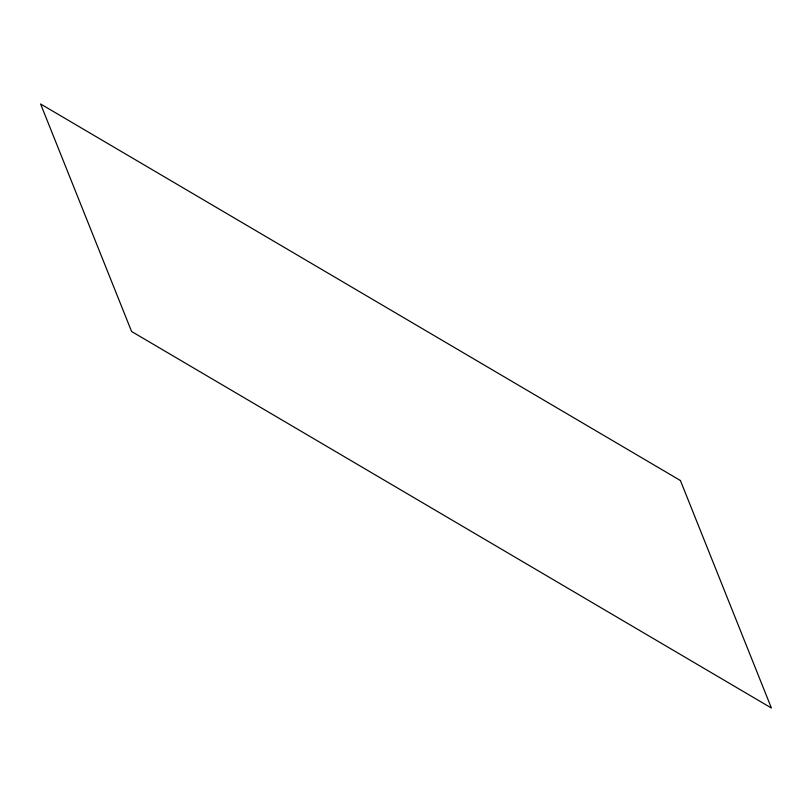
<?xml version="1.0" encoding="UTF-8"?>
<svg xmlns="http://www.w3.org/2000/svg" width="812" height="812" viewBox="0 0 812 812"><rect width="100%" height="100%" fill="white"/><g stroke="black" fill="none" stroke-linecap="round" stroke-linejoin="round"><path stroke-width="1.22" d="M680.405 480.511L40.6 103.987L131.595 331.489L771.4 708.013L680.405 480.511"/></g></svg>
